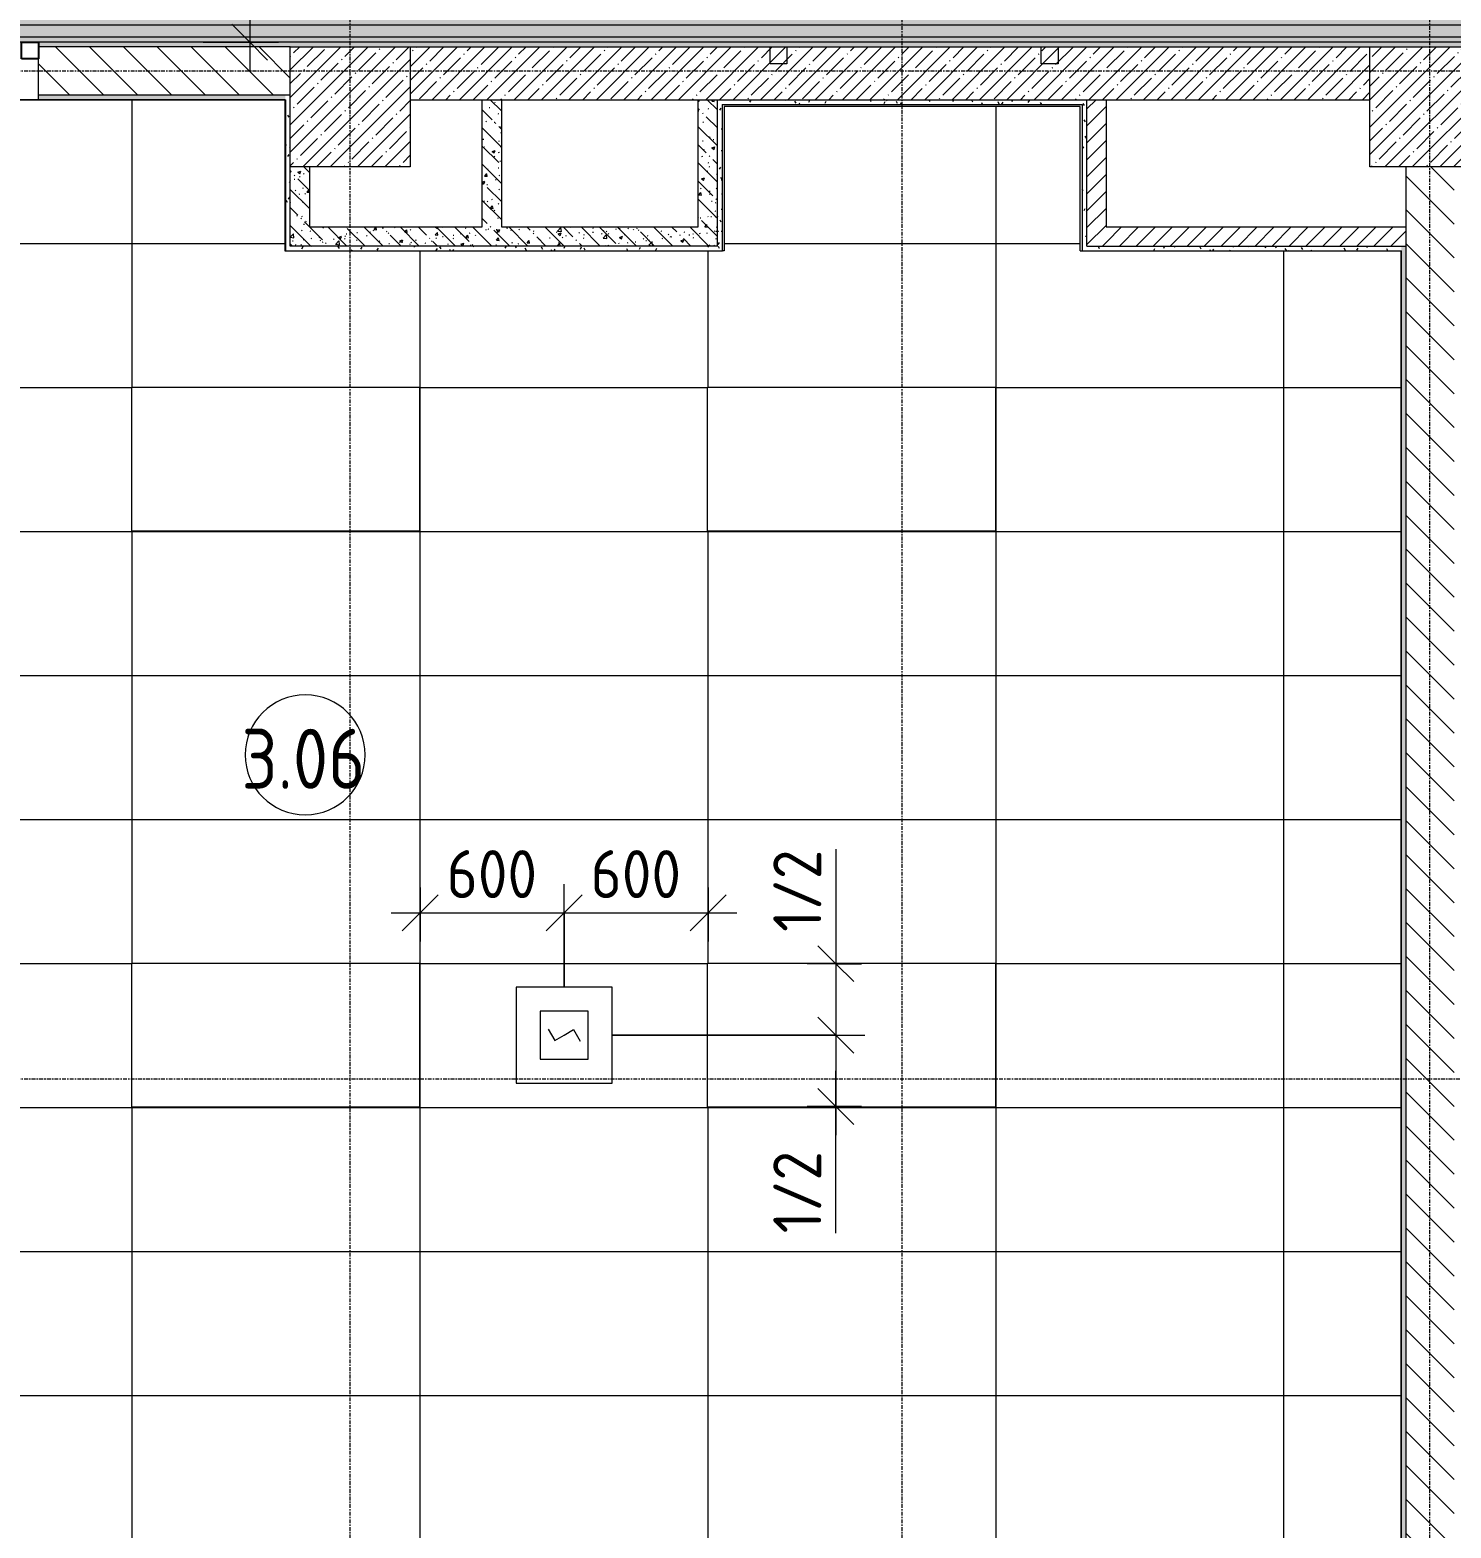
# Model space of a CAD drawing. Header units: millimetres. Extents: x 36059 to 234328, y -8553 to 29000.
# Drawn here: x 50825 to 56748, y 1728 to 7971 of the extents above; entities that cross this region are included whole.
import ezdxf

# ---------------------------------------------------------------- set-up
doc = ezdxf.new("R2010")
doc.units = ezdxf.units.MM
doc.linetypes.add('Осевая', pattern=[31.75, 6.35, -4.7625, 15.875, -4.7625])
for name, color, linetype, lineweight in [('A-ANNO-DIMS', 7, 'Continuous', 9), ('A-ANNO-DIMS-100', 7, 'Continuous', 9), ('A-AREA-IDEN', 7, 'Continuous', 9), ('A-CLNG-PATT', 7, 'Continuous', 9), ('A-GLAZ', 7, 'Continuous', 9), ('A-GLAZ-1', 7, 'Continuous', 13), ('A-GLAZ-CWMG', 7, 'Continuous', 9), ('A-GLAZ-CWMG-1', 7, 'Continuous', 25), ('A-WALL', 7, 'Continuous', 9), ('I-WALL', 7, 'Continuous', 9), ('Q-SPCQ', 7, 'Continuous', 9), ('S-COLS', 7, 'Continuous', 9), ('Оси-2', 7, 'Осевая', 9)]:
    doc.layers.add(name, color=color, linetype=linetype, lineweight=lineweight)
for name, color, linetype, lineweight, true_color in [('A-ANNO-NOTE', 1, 'Continuous', 9, 0xff0000), ('A-CLNG-1', 7, 'Continuous', 9, 0xeaeaea), ('A-WALL-1', 7, 'Continuous', 9, 0x3c3c3c), ('A-WALL-FNSH-1', 7, 'Continuous', 9, 0x3c3c3c), ('I-WALL-1', 7, 'Continuous', 9, 0x535353), ('Q-SPCQ-4', 1, 'Continuous', 9, 0xff0000), ('S-COLS-1', 9, 'Continuous', 9, 0x808080), ('S-COLS-2', 7, 'Continuous', 9, 0x3c3c3c)]:
    doc.layers.add(name, color=color, linetype=linetype, lineweight=lineweight, true_color=true_color)
doc.layers.add('A-CLNG-PATT-1', color=7, linetype='Continuous', lineweight=9, transparency=1)
doc.styles.add('GOST Common', font='GOST_Common.ttf', dxfattribs={"width": 0.9, "height": 250})
doc.styles.add('ISOCPEUR', font='isocpeur.ttf', dxfattribs={"width": 0.9, "height": 250})
doc.styles.add('ISOCPEUR_1', font='isocpeur.ttf', dxfattribs={"width": 0.9, "height": 200})
doc.dimstyles.new('ISO-2_0_0_9К_Средний_округл2', dxfattribs={"dimscale": 304.8, "dimtxt": 199.196235, "dimasz": 0.492126, "dimexe": 0.393701, "dimexo": 0, "dimgap": 0, "dimtad": 1, "dimdec": 0, "dimrnd": 10, "dimzin": 0, "dimdsep": 46, "dimtxsty": 'ISOCPEUR_1', "dimblk1": 'OBLIQUE', "dimblk2": 'OBLIQUE', "dimsah": 1, "dimcen": 0.09, "dimdle": 0.393701, "dimazin": 0, "dimtfac": 1, "dimtdec": 4, "dimtix": 1, "dimtmove": 0, "dimatfit": 3, "dimfxl": 1, "dimtvp": 1, "dimtolj": 1, "dimtzin": 0, "dimarcsym": 2})
doc.dimstyles.new('ISO-2_0_0_9К_Средний_округл2_1', dxfattribs={"dimscale": 304.8, "dimtxt": 199.196235, "dimasz": 0.492126, "dimexe": 0.393701, "dimexo": 0, "dimgap": 0, "dimtad": 1, "dimdec": 0, "dimrnd": 10, "dimzin": 0, "dimdsep": 46, "dimtxsty": 'ISOCPEUR_1', "dimblk1": 'OBLIQUE', "dimblk2": 'OBLIQUE', "dimsah": 1, "dimcen": 0.09, "dimdle": 0.393701, "dimazin": 0, "dimtfac": 1, "dimtdec": 4, "dimtix": 1, "dimtmove": 1, "dimatfit": 3, "dimfxl": 1, "dimtvp": 1, "dimtolj": 1, "dimtzin": 0, "dimarcsym": 2})
doc.dimstyles.new('ISO-2_5_0_9К_БОЛЬШОЙ', dxfattribs={"dimscale": 304.8, "dimtxt": 248.995294, "dimasz": 0.492126, "dimexe": 0.393701, "dimexo": 0.984252, "dimgap": 0, "dimtad": 1, "dimdec": 0, "dimrnd": 10, "dimzin": 0, "dimdsep": 46, "dimtxsty": 'ISOCPEUR', "dimblk1": 'OBLIQUE', "dimblk2": 'OBLIQUE', "dimsah": 1, "dimcen": 0.09, "dimdle": 0.393701, "dimazin": 0, "dimtfac": 1, "dimtdec": 4, "dimtix": 1, "dimtmove": 0, "dimatfit": 3, "dimfxl": 1, "dimtvp": 1, "dimtolj": 1, "dimtzin": 0, "dimarcsym": 2})
pattern_1 = [(135, (0, 0), (-70.71068, -70.71068), [])]
pattern_2 = [(45, (0, 0), (-35.35534, 35.35534), [])]
pattern_3 = [(135, (0, 0), (-75.43415, -75.43415), [106.68, -17.78, 3.556, -17.78]), (135, (0, 75.39), (-75.43415, -75.43415), []), (50, (0, 0), (127.52922, -11.15758), [13.335, -146.685]), (355, (0, 0), (-24.66966, 133.74002), [10.668, -117.348]), (100.451, (10.63, -0.93), (102.85973, 122.58178), [11.333, -124.663]), (46.184, (0, 35.56), (189.75516, -29.43036), [20.002, -220.027]), (96.636, (15.81, 33.1), (166.1822, 173.1996), [17, -186.995]), (351.184, (0, 35.56), (166.1839, 173.1976), [16.002, -176.022]), (21, (17.78, 26.67), (106.13027, -71.58603), [13.335, -146.685]), (326, (17.78, 26.67), (43.26188, 128.93175), [10.668, -117.348]), (71.451, (26.62, 20.7), (149.39198, 57.34505), [11.333, -124.663]), (37.5, (0, 0), (2.16223, 59.188357), [3.353, -112.573, 3.353, -115.773, -117.792]), (37.5, (0, 0), (2.16223, 59.188357), [-235.052, 3.353, -114.44]), (7.5, (0, 0), (46.77386, 70.12615), [3.353, -64.567, 3.353, -109.906, -44.894]), (7.5, (0, 0), (46.77386, 70.12615), [-181.178, 3.353, -41.542]), (327.5, (-39.65, 0), (94.91367, -4.010093), [3.353, -41.097, 3.353, -135.331, -184.023]), (327.5, (-39.65, 0), (94.91367, -4.010093), [-183.134, 3.353, -180.67]), (317.5, (-57.43, 0), (103.69057, 17.79882), [3.353, -54.432, 3.353, -88.748, -130.683]), (317.5, (-57.43, 0), (103.69057, 17.79882), [-149.885, 3.353, -127.33])]
pattern_4 = [(0, (0, 0), (121.92, 30.48), [10.058, -81.382, 10.058, -81.382, -487.68]), (0, (0, 0), (121.92, 30.48), [-182.88, 10.058, -172.822, 10.058, -81.382, -213.36]), (0, (0, 0), (121.92, 30.48), [-457.2, 10.058, -50.902, 10.058, -142.342]), (120, (45.72, 15.24), (-87.356454, 90.345817), [10.058, -81.382, 10.058, -81.382, -487.68]), (120, (45.72, 15.24), (-87.356454, 90.345817), [-182.88, 10.058, -172.822, 10.058, -81.382, -213.36]), (120, (45.72, 15.24), (-87.356454, 90.345817), [-457.2, 10.058, -50.902, 10.058, -142.342]), (240, (60.96, 76.2), (-34.563546, -120.825817), [10.058, -81.382, 10.058, -81.382, -487.68]), (240, (60.96, 76.2), (-34.563546, -120.825817), [-182.88, 10.058, -172.822, 10.058, -81.382, -213.36]), (240, (60.96, 76.2), (-34.563546, -120.825817), [-457.2, 10.058, -50.902, 10.058, -142.342])]

# ---------------------------------------------------------------- blocks, each defined once
blk = doc.blocks.new('BSC_Колонна _Прямоугольная - 500х500-V3-Сводный план потолка 3 этажа в осях 12-23')
at = {"layer": 'S-COLS-1'}
h = blk.add_hatch(dxfattribs=at)
h.set_pattern_fill('FP_4', color=256, style=0, pattern_type=2)
h.set_pattern_definition([(45, (-52160, -7650), (-57.02463, 57.02463), []), (45, (-52102.975, -7650), (-57.02463, 57.02463), [100.806, -20.161, 3.353, -16.808])])
h.paths.add_polyline_path([(-250, -250), (250, -250), (250, 250), (-250, 250)])
at = {"layer": 'S-COLS-2'}
for p, q in [((-250, 250), (250, 250)), ((-250, -250), (-250, 250)), ((250, 250), (250, -250)), ((250, -250), (-250, -250))]:
    blk.add_line(p, q, dxfattribs=at)
blk = doc.blocks.new('BSC_Колонна _Прямоугольная - 500х500-V17-Сводный план потолка 3 этажа в осях 12-23')
at = {"layer": 'S-COLS-1'}
h = blk.add_hatch(dxfattribs=at)
h.set_pattern_fill('FP_26', color=256, style=0, pattern_type=2)
h.set_pattern_definition([(45, (-56660, -7650), (-57.02463, 57.02463), []), (45, (-56602.975, -7650), (-57.02463, 57.02463), [100.806, -20.161, 3.353, -16.808])])
h.paths.add_polyline_path([(-250, -250), (250, -250), (250, 250), (-250, 250)])
at = {"layer": 'S-COLS-2'}
for p, q in [((-250, 250), (250, 250)), ((-250, -250), (-250, 250)), ((250, 250), (250, -250)), ((250, -250), (-250, -250))]:
    blk.add_line(p, q, dxfattribs=at)
blk = doc.blocks.new('Извещатель потолочный - Монтируемые на перекрытии-30356282-Сводный план потолка 3 этажа в осях 12-23')
at = {"layer": 'Q-SPCQ'}
for p, q in [((-300, 300), (-300, -100)), ((100, 300), (-300, 300)), ((100, -100), (100, 300)), ((0, 200), (-200, 200)), ((-200, 200), (-200, 0)), ((0, 0), (0, 200)), ((-122.5, 139), (-74.9, 166.5)), ((-100, 100), (-122.5, 139)), ((-77.5, 61), (-100, 100)), ((-200, 0), (0, 0)), ((-125.1, 33.5), (-77.5, 61)), ((-300, -100), (100, -100))]:
    blk.add_line(p, q, dxfattribs=at)
blk = doc.blocks.new('Прямоугольный импост - 50 x 70 мм-31700031-Сводный план потолка 3 этажа в осях 12-23')
at = {"layer": 'A-GLAZ-CWMG-1'}
for p, q in [((0, 35), (-70, 35)), ((-70, 35), (-70, -35)), ((0, -35), (0, 35)), ((-70, -35), (0, -35))]:
    blk.add_line(p, q, dxfattribs=at)
blk = doc.blocks.new('120_Окно_СКБ_1Ст - 120_Окно_СКБ_1Ст 400х1200 EI30-24228621-Сводный план потолка 3 этажа в осях 12-23')
at = {"layer": 'A-GLAZ-1'}
for p, q in [((-600, 40), (-600, 110)), ((-600, 110), (-530, 110)), ((-530, 110), (-530, 40)), ((530, 40), (530, 110)), ((530, 110), (600, 110)), ((600, 110), (600, 40)), ((-530, 40), (-600, 40)), ((600, 40), (530, 40))]:
    blk.add_line(p, q, dxfattribs=at)
blk = doc.blocks.new('Марка_Помещения - Номер-25198446-Сводный план потолка 3 этажа в осях 12-23')
at = {"layer": 'A-AREA-IDEN'}
for start, end in [(360, 180), (180, 360)]:
    blk.add_arc((0, 0), 2.5, start, end, dxfattribs=at)
blk = doc.blocks.new('DIMBLOCK60-Сводный план потолка 3 этажа в осях 12-23')
at = {"layer": 'A-ANNO-DIMS-100', "lineweight": 20}
for p, q in [((51740.7, 9399.5), (51665.7, 9474.5)), ((51740.7, 9399.5), (51815.7, 9324.5)), ((51740.7, 7920), (51665.7, 7995)), ((51740.7, 7920), (51815.7, 7845))]:
    blk.add_line(p, q, dxfattribs=at)
at = {"layer": 'A-ANNO-DIMS-100'}
for p, q in [((51659, 9399.5), (51860.7, 9399.5)), ((51740.7, 9399.5), (51659, 9399.5)), ((51740.7, 9399.5), (51740.7, 7800)), ((51546.8, 7920), (51860.7, 7920)), ((51740.7, 7920), (51546.8, 7920))]:
    blk.add_line(p, q, dxfattribs=at)
at = {"layer": 'A-ANNO-DIMS-100', "color": 0, "insert": (51414.1, 8444.3), "char_height": 250, "width": 517.144, "attachment_point": 1, "rotation": 90, "line_spacing_factor": 1.149209, "style": 'ISOCPEUR'}
blk.add_mtext('1/2', dxfattribs=at)
blk = doc.blocks.new('_Oblique')
at = {"color": 0, "linetype": 'ByBlock', "lineweight": -2}
blk.add_line((-0.5, -0.5), (0.5, 0.5), dxfattribs=at)
blk = doc.blocks.new('DIMBLOCK72-Сводный план потолка 3 этажа в осях 12-23')
at = {"layer": 'A-ANNO-DIMS-100'}
for p, q in [((52451, 4397.5), (52451, 4171.4)), ((52451, 4291.4), (52451, 4397.5)), ((53051, 3982), (53051, 4411.4)), ((52331, 4291.4), (53051, 4291.4)), ((53051, 4291.4), (53051, 3982))]:
    blk.add_line(p, q, dxfattribs=at)
at = {"layer": 'A-ANNO-DIMS-100', "lineweight": 20}
for p, q in [((52451, 4291.4), (52526, 4366.4)), ((53051, 4291.4), (53126, 4366.4)), ((52451, 4291.4), (52376, 4216.4)), ((53051, 4291.4), (52976, 4216.4))]:
    blk.add_line(p, q, dxfattribs=at)
at = {"layer": 'A-ANNO-DIMS-100', "color": 0, "insert": (52561.4, 4552.7), "char_height": 200, "width": 455.087, "attachment_point": 1, "line_spacing_factor": 1.149209, "style": 'ISOCPEUR_1'}
blk.add_mtext('600', dxfattribs=at)
blk = doc.blocks.new('DIMBLOCK73-Сводный план потолка 3 этажа в осях 12-23')
at = {"layer": 'A-ANNO-DIMS-100'}
for p, q in [((53051, 3982), (53051, 4411.4)), ((53651, 4397.5), (53651, 4171.4)), ((53651, 4291.4), (53651, 4397.5)), ((53051, 4291.4), (53771, 4291.4)), ((53051, 4291.4), (53051, 3982))]:
    blk.add_line(p, q, dxfattribs=at)
at = {"layer": 'A-ANNO-DIMS-100', "lineweight": 20}
for p, q in [((53051, 4291.4), (53126, 4366.4)), ((53651, 4291.4), (53726, 4366.4)), ((53051, 4291.4), (52976, 4216.4)), ((53651, 4291.4), (53576, 4216.4))]:
    blk.add_line(p, q, dxfattribs=at)
at = {"layer": 'A-ANNO-DIMS-100', "color": 0, "insert": (53161.4, 4552.7), "char_height": 200, "width": 455.087, "attachment_point": 1, "line_spacing_factor": 1.149209, "style": 'ISOCPEUR_1'}
blk.add_mtext('600', dxfattribs=at)
blk = doc.blocks.new('DIMBLOCK74-Сводный план потолка 3 этажа в осях 12-23')
at = {"layer": 'A-ANNO-DIMS-100'}
for p, q in [((54184.3, 4556.8), (54184.3, 4112.1)), ((54184.3, 4199.5), (54184.3, 3782)), ((54290.4, 4079.5), (54064.3, 4079.5)), ((54184.3, 4112.1), (54184.3, 3930.8)), ((54184.3, 4079.5), (54290.4, 4079.5)), ((53251, 3782), (54304.3, 3782)), ((54184.3, 3782), (53251, 3782))]:
    blk.add_line(p, q, dxfattribs=at)
at = {"layer": 'A-ANNO-DIMS-100', "lineweight": 20}
for p, q in [((54184.3, 4079.5), (54109.3, 4154.5)), ((54184.3, 4079.5), (54259.3, 4004.5)), ((54184.3, 3782), (54109.3, 3857)), ((54184.3, 3782), (54259.3, 3707))]:
    blk.add_line(p, q, dxfattribs=at)
at = {"layer": 'A-ANNO-DIMS-100', "color": 0, "insert": (53923.1, 4212.1), "char_height": 200, "width": 413.715, "attachment_point": 1, "rotation": 90, "line_spacing_factor": 1.149209, "style": 'ISOCPEUR_1'}
blk.add_mtext('1/2', dxfattribs=at)
blk = doc.blocks.new('DIMBLOCK75-Сводный план потолка 3 этажа в осях 12-23')
at = {"layer": 'A-ANNO-DIMS-100', "lineweight": 20}
for p, q in [((54184.3, 3782), (54109.3, 3857)), ((54184.3, 3782), (54259.3, 3707)), ((54184.3, 3484.5), (54109.3, 3559.5)), ((54184.3, 3484.5), (54259.3, 3409.5))]:
    blk.add_line(p, q, dxfattribs=at)
at = {"layer": 'A-ANNO-DIMS-100'}
for p, q in [((53251, 3782), (54304.3, 3782)), ((54184.3, 3782), (53251, 3782)), ((54184.3, 3782), (54184.3, 3364.5)), ((54184.3, 3400.8), (54184.3, 3633.3)), ((54290.4, 3484.5), (54064.3, 3484.5)), ((54184.3, 3484.5), (54290.4, 3484.5)), ((54184.3, 2956), (54184.3, 3400.8))]:
    blk.add_line(p, q, dxfattribs=at)
at = {"layer": 'A-ANNO-DIMS-100', "color": 0, "insert": (53923.1, 2956), "char_height": 200, "width": 413.715, "attachment_point": 1, "rotation": 90, "line_spacing_factor": 1.149209, "style": 'ISOCPEUR_1'}
blk.add_mtext('1/2', dxfattribs=at)

msp = doc.modelspace()

# ---------------------------------------------------------------- hatches: boundary and pattern name
at = {"layer": 'A-CLNG-PATT'}
h = msp.add_hatch(dxfattribs=at)
h.set_pattern_fill('FP_73', color=256, style=0, pattern_type=2)
h.set_pattern_definition([(0, (57110, 9792.5), (0, -50), [])])
h.paths.add_polyline_path([(74079, 7921), (74079, 8301), (75459, 8301), (75459, 10879.5), (74019.7, 10879.5), (74019.7, 10869), (70153.5, 10869), (70153.5, 10879.5), (70151, 10879.5), (70151, 10869), (66296, 10869), (66296, 10879.5), (61939, 10879.5), (61939, 11349), (61381, 11349), (61381, 10879), (42401, 10879), (42401, 10209), (38761, 10209), (38761, 7921), (68010, 7921), (68010, 7940), (68110, 7940), (68110, 7921), (68760, 7921), (68760, 7940), (68860, 7940), (68860, 7921), (73204.2, 7921)])
h.paths.add_polyline_path([(38945.9, 8867), (38899.1, 8878.5), (38856.4, 8900.9), (38820.3, 8932.9), (38792.9, 8972.6), (38775.8, 9017.6), (38770, 9065.5), (38775.8, 9113.4), (38792.9, 9158.4), (38820.3, 9198.1), (38856.4, 9230.1), (38899.1, 9252.5), (38945.9, 9264), (38994.1, 9264), (39040.9, 9252.5), (39083.6, 9230.1), (39119.7, 9198.1), (39147.1, 9158.4), (39164.2, 9113.4), (39170, 9065.5), (39164.2, 9017.6), (39147.1, 8972.6), (39119.7, 8932.9), (39083.6, 8900.9), (39040.9, 8878.5), (38991.1, 8867)])
h = msp.add_hatch(dxfattribs=at)
h.set_pattern_fill('FP_76', color=256, style=0, pattern_type=2)
h.set_pattern_definition([(0, (47651, 6479.5), (0, 600), []), (90, (47651, 6479.5), (-1200, 7e-14), [])])
h.paths.add_polyline_path([(56388, 421), (56540.7, 421), (56539.7, 7049), (55202, 7050), (55202, 7652), (53718, 7652), (53718, 7050), (51890, 7050), (51890, 7680), (47930, 7680), (47930, 7380), (47650, 7380), (47650, 421), (55733.7, 421)])
h.paths.add_polyline_path([(54849, 1082), (53649, 1082), (53649, 1682.2), (54849, 1682.2), (54849, 1116.3)])
h.paths.add_polyline_path([(51249, 1082), (51249, 1682.2), (52449, 1682.2), (52449, 1082), (51366.1, 1082)])
h.paths.add_polyline_path([(50049, 1082), (48849, 1082), (48849, 1682.2), (50049, 1682.2), (50049, 1116.3)])
h.paths.add_polyline_path([(53649, 3482), (53649, 4082.2), (54849, 4082.2), (54849, 3482)])
h.paths.add_polyline_path([(51249, 3482), (51249, 4082.2), (52449, 4082.2), (52449, 3482)])
h.paths.add_polyline_path([(50049, 3482), (48849, 3482), (48849, 4082.2), (50049, 4082.2)])
h.paths.add_polyline_path([(53649, 5882), (53649, 6482.2), (54849, 6482.2), (54849, 5882)])
h.paths.add_polyline_path([(52449, 5882), (51249, 5882), (51249, 6482.2), (52449, 6482.2)])
h.paths.add_polyline_path([(49910.2, 5882), (48849, 5882), (48849, 6482.2), (50049, 6482.2), (50049, 5882)])
at = {"layer": 'A-CLNG-PATT-1'}
h = msp.add_hatch(color=256, dxfattribs=at)
h.paths.add_polyline_path([(74079, 7921), (74079, 8301), (75459, 8301), (75459, 10879.5), (74019.7, 10879.5), (74019.7, 10869), (70153.5, 10869), (70153.5, 10879.5), (70151, 10879.5), (70151, 10869), (66296, 10869), (66296, 10879.5), (61939, 10879.5), (61939, 11349), (61381, 11349), (61381, 10879), (42401, 10879), (42401, 10209), (38761, 10209), (38761, 7921), (68010, 7921), (68010, 7940), (68110, 7940), (68110, 7921), (68760, 7921), (68760, 7940), (68860, 7940), (68860, 7921), (73204.2, 7921)])
h.paths.add_polyline_path([(38945.9, 8867), (38899.1, 8878.5), (38856.4, 8900.9), (38820.3, 8932.9), (38792.9, 8972.6), (38775.8, 9017.6), (38770, 9065.5), (38775.8, 9113.4), (38792.9, 9158.4), (38820.3, 9198.1), (38856.4, 9230.1), (38899.1, 9252.5), (38945.9, 9264), (38994.1, 9264), (39040.9, 9252.5), (39083.6, 9230.1), (39119.7, 9198.1), (39147.1, 9158.4), (39164.2, 9113.4), (39170, 9065.5), (39164.2, 9017.6), (39147.1, 8972.6), (39119.7, 8932.9), (39083.6, 8900.9), (39040.9, 8878.5), (38991.1, 8867)])
at = {"layer": 'I-WALL'}
h = msp.add_hatch(dxfattribs=at)
h.set_pattern_fill('FP_65', color=256, style=0, pattern_type=2)
h.set_pattern_definition(pattern_4)
h.paths.add_polyline_path([(74100, 7900), (74100, 7920), (73705, 7920), (73705, 7900)])
h.paths.add_polyline_path([(71748.3, 7900), (72305, 7900), (72305, 7920), (71660, 7920), (71660, 7900)])
h.paths.add_polyline_path([(70292.4, 7900), (70710, 7900), (70710, 7920), (69360, 7920), (69360, 7900)])
h.paths.add_polyline_path([(68260, 7900), (68260, 7920), (66860, 7920), (66860, 7900), (68110, 7900)])
h.paths.add_polyline_path([(65910, 7900), (65910, 7920), (60470, 7920), (60470, 7900), (65410, 7900)])
h.paths.add_polyline_path([(57970, 7900), (57970, 7920), (50859.9, 7920), (50859.9, 7900), (57189.6, 7900)])
h.paths.add_polyline_path([(48359.9, 7900), (48359.9, 7920), (42130, 7920), (42130, 7900), (47910, 7900)])
h.paths.add_polyline_path([(39630, 7900), (39630, 7920), (38760, 7920), (38760, 7900), (39040, 7900)])
h = msp.add_hatch(dxfattribs=at)
h.set_pattern_fill('FP_21', color=256, style=0, pattern_type=2)
h.set_pattern_definition(pattern_1)
h.paths.add_polyline_path([(51910, 7700), (51910, 7900), (50860, 7900), (50860, 7700), (51890, 7700)])
h.paths.add_polyline_path([(47930, 7700), (48360, 7700), (48360, 7900), (47910, 7900), (47910, 7700)])
h = msp.add_hatch(dxfattribs=at)
h.set_pattern_fill('FP_17', color=256, style=0, pattern_type=2)
h.set_pattern_definition([(45, (0, 0), (-57.02463, 57.02463), []), (45, (57.025, 0), (-57.02463, 57.02463), [100.806, -20.161, 3.353, -16.808])])
h.paths.add_polyline_path([(56410, 7680), (56410, 7900), (52410, 7900), (52410, 7680), (55733.7, 7680)])
h = msp.add_hatch(dxfattribs=at)
h.set_pattern_fill('FP_65', color=256, style=0, pattern_type=2)
h.set_pattern_definition(pattern_4)
h.paths.add_polyline_path([(51890, 7680), (51890, 7700), (50860, 7700), (50860, 7680), (51366.1, 7680)])
h.paths.add_polyline_path([(48360, 7680), (48360, 7700), (47930, 7700), (47931, 7680)])
h = msp.add_hatch(dxfattribs=at)
h.set_pattern_fill('FP_65', color=256, style=0, pattern_type=2)
h.set_pattern_definition(pattern_4)
h.paths.add_polyline_path([(51910, 7070), (51910, 7700), (51890, 7700), (51890, 7070)])
h = msp.add_hatch(dxfattribs=at)
h.set_pattern_fill('FP_24', color=256, style=0, pattern_type=2)
h.set_pattern_definition(pattern_3)
h.paths.add_polyline_path([(52790, 7150), (52790, 7680), (52710, 7680), (52710, 7150)])
h = msp.add_hatch(dxfattribs=at)
h.set_pattern_fill('FP_24', color=256, style=0, pattern_type=2)
h.set_pattern_definition(pattern_3)
h.paths.add_polyline_path([(53610, 7150), (53690, 7150), (53690, 7680), (53610, 7680)])
h = msp.add_hatch(dxfattribs=at)
h.set_pattern_fill('FP_65', color=256, style=0, pattern_type=2)
h.set_pattern_definition(pattern_4)
h.paths.add_polyline_path([(55210, 7660), (55210, 7680), (53690, 7680), (53690, 7660), (54277.8, 7660)])
h = msp.add_hatch(dxfattribs=at)
h.set_pattern_fill('FP_65', color=256, style=0, pattern_type=2)
h.set_pattern_definition(pattern_4)
h.paths.add_polyline_path([(55230, 7070), (55230, 7680), (55210, 7680), (55210, 7070)])
h = msp.add_hatch(dxfattribs=at)
h.set_pattern_fill('FP_33', color=256, style=0, pattern_type=2)
h.set_pattern_definition(pattern_2)
h.paths.add_polyline_path([(55230, 7070), (55310, 7070), (55310, 7680), (55230, 7680), (55230, 7377.5)])
h = msp.add_hatch(dxfattribs=at)
h.set_pattern_fill('FP_65', color=256, style=0, pattern_type=2)
h.set_pattern_definition(pattern_4)
h.paths.add_polyline_path([(53710, 7050), (53710, 7660), (53690, 7660), (53690, 7050)])
h = msp.add_hatch(dxfattribs=at)
h.set_pattern_fill('FP_24', color=256, style=0, pattern_type=2)
h.set_pattern_definition(pattern_3)
h.paths.add_polyline_path([(51990, 7150), (51990, 7400), (51910, 7400), (51910, 7150)])
h = msp.add_hatch(dxfattribs=at)
h.set_pattern_fill('FP_21', color=256, style=0, pattern_type=2)
h.set_pattern_definition(pattern_1)
h.paths.add_polyline_path([(56760.7, 400), (56760.7, 7400), (56560.7, 7400), (56560.7, 400)])
h = msp.add_hatch(dxfattribs=at)
h.set_pattern_fill('FP_24', color=256, style=0, pattern_type=2)
h.set_pattern_definition(pattern_3)
h.paths.add_polyline_path([(53690, 7070), (53690, 7150), (51910, 7150), (51910, 7070), (52821.9, 7070)])
h = msp.add_hatch(dxfattribs=at)
h.set_pattern_fill('FP_33', color=256, style=0, pattern_type=2)
h.set_pattern_definition(pattern_2)
h.paths.add_polyline_path([(56560.7, 7070), (56560.7, 7150), (55310, 7150), (55310, 7070), (56540.7, 7070)])
h = msp.add_hatch(dxfattribs=at)
h.set_pattern_fill('FP_65', color=256, style=0, pattern_type=2)
h.set_pattern_definition(pattern_4)
h.paths.add_polyline_path([(53690, 7050), (53690, 7070), (51890, 7070), (51890, 7050), (52821.9, 7050)])
h = msp.add_hatch(dxfattribs=at)
h.set_pattern_fill('FP_65', color=256, style=0, pattern_type=2)
h.set_pattern_definition(pattern_4)
h.paths.add_polyline_path([(56540.7, 7050), (56540.7, 7070), (55210, 7070), (55210, 7050), (55733.7, 7050)])
h = msp.add_hatch(dxfattribs=at)
h.set_pattern_fill('FP_65', color=256, style=0, pattern_type=2)
h.set_pattern_definition(pattern_4)
h.paths.add_polyline_path([(56560.7, 420), (56560.7, 7070), (56540.7, 7070), (56540.7, 420)])

# ---------------------------------------------------------------- linework, layer by layer
at = {"layer": 'A-ANNO-NOTE'}
for p, q in [((51249, 5882), (51249, 6482)), ((51249, 6482), (52449, 6482)), ((52449, 6482), (52449, 5882)), ((53649, 5882), (53649, 6482)), ((53649, 6482), (54849, 6482)), ((54849, 6482), (54849, 5882)), ((52449, 5882), (51249, 5882)), ((54849, 5882), (53649, 5882)), ((51249, 3482), (51249, 4082)), ((51249, 4082), (52449, 4082)), ((52449, 4082), (52449, 3482)), ((53649, 3482), (53649, 4082)), ((53649, 4082), (54849, 4082)), ((54849, 4082), (54849, 3482)), ((52449, 3482), (51249, 3482)), ((54849, 3482), (53649, 3482))]:
    msp.add_line(p, q, dxfattribs=at)
at = {"layer": 'A-CLNG-1'}
for p, q in [((38761, 7921), (66860, 7921)), ((56540.7, 7049), (55210, 7049)), ((51249, 5882), (51249, 6482.2)), ((51249, 6482.2), (52449, 6482.2)), ((52449, 6482.2), (52449, 5882)), ((53649, 5882), (53649, 6482.2)), ((53649, 6482.2), (54849, 6482.2)), ((54849, 6482.2), (54849, 5882)), ((52449, 5882), (51249, 5882)), ((54849, 5882), (53649, 5882)), ((51249, 3482), (51249, 4082.2)), ((51249, 4082.2), (52449, 4082.2)), ((52449, 4082.2), (52449, 3482)), ((53649, 3482), (53649, 4082.2)), ((53649, 4082.2), (54849, 4082.2)), ((54849, 4082.2), (54849, 3482)), ((52449, 3482), (51249, 3482)), ((54849, 3482), (53649, 3482))]:
    msp.add_line(p, q, dxfattribs=at)
at = {"layer": 'A-WALL'}
for p, q in [((52410, 7900), (56410, 7900)), ((50860, 7700), (51910, 7700)), ((51889, 7679), (51890, 7679)), ((51890, 7680), (51890, 7050)), ((52410, 7680), (56410, 7680)), ((53690, 7070), (53690, 7680)), ((53710, 7660), (55210, 7660)), ((55210, 7660), (55210, 7050)), ((51910, 7070), (51910, 7400)), ((56560.7, 400), (56560.7, 7400)), ((55230, 7070), (56560.7, 7070)), ((56540.7, 420), (56540.7, 7050))]:
    msp.add_line(p, q, dxfattribs=at)
at = {"layer": 'A-WALL-1'}
for p, q in [((50859.9, 7900), (50859.9, 7920)), ((50859.9, 7920), (50860, 7920)), ((51910, 7900), (50859.9, 7900)), ((50860, 7680), (50860, 7900)), ((52710, 7150), (52710, 7680)), ((52790, 7680), (52790, 7150)), ((53610, 7150), (53610, 7680)), ((55230, 7070), (55230, 7680)), ((55310, 7680), (55310, 7150)), ((53710, 7660), (53710, 7050)), ((51990, 7400), (51990, 7150)), ((51990, 7150), (52710, 7150)), ((52790, 7150), (53610, 7150)), ((55310, 7150), (56560.7, 7150)), ((53690, 7070), (51910, 7070)), ((53711, 7050), (53710, 7050))]:
    msp.add_line(p, q, dxfattribs=at)
at = {"layer": 'A-WALL-FNSH-1'}
for p, q in [((50860, 7920), (50860, 7921)), ((57970, 7920), (50860, 7920)), ((51889, 7679), (47931, 7679)), ((50860, 7680), (51890, 7680)), ((51889, 7049), (51889, 7679)), ((55202, 7652), (53718, 7652)), ((53718, 7652), (53718, 7050)), ((55202, 7050), (55202, 7652)), ((53711, 7049), (51889, 7049)), ((51890, 7050), (53710, 7050)), ((53711, 7050), (53711, 7049)), ((53718, 7050), (53711, 7050)), ((55202, 7050), (56540.7, 7050)), ((55210, 7050), (55210, 7049)), ((56539.7, 421), (56539.7, 7049))]:
    msp.add_line(p, q, dxfattribs=at)
at = {"layer": 'I-WALL-1'}
for p, q in [((53910, 7920), (53910, 7921)), ((55110, 7921), (55110, 7920)), ((48360, 7680), (50860, 7680)), ((55210, 7049), (55209, 7049))]:
    msp.add_line(p, q, dxfattribs=at)
at = {"layer": 'Оси-2'}
for p, q in [((52160, 593.7), (52160, 24898.1)), ((54460, 593.7), (54460, 24898.1)), ((56660, 593.7), (56660, 24898.1)), ((39359.2, 7800), (82200, 7800)), ((39359.2, 3600), (82200, 3600))]:
    msp.add_line(p, q, dxfattribs=at)

# ---------------------------------------------------------------- block references
at = {"layer": 'A-AREA-IDEN', "xscale": 99.99999999999993, "yscale": 99.99999999999993, "zscale": 99.99999999999993}
msp.add_blockref('Марка_Помещения - Номер-25198446-Сводный план потолка 3 этажа в осях 12-23', (51972.2, 4949.7), dxfattribs=at)
at = {"layer": 'A-GLAZ'}
msp.add_blockref('120_Окно_СКБ_1Ст - 120_Окно_СКБ_1Ст 400х1200 EI30-24228621-Сводный план потолка 3 этажа в осях 12-23', (54510, 7790), dxfattribs=at)
at = {"layer": 'A-GLAZ-CWMG', "extrusion": (0, 0, -1), "rotation": 180}
msp.add_blockref('Прямоугольный импост - 50 x 70 мм-31700031-Сводный план потолка 3 этажа в осях 12-23', (-50860, 7885), dxfattribs=at)
at = {"layer": 'Q-SPCQ-4', "rotation": 270.0000000000001}
msp.add_blockref('Извещатель потолочный - Монтируемые на перекрытии-30356282-Сводный план потолка 3 этажа в осях 12-23', (52951, 3682), dxfattribs=at)
at = {"layer": 'S-COLS'}
for name, p in [('BSC_Колонна _Прямоугольная - 500х500-V3-Сводный план потолка 3 этажа в осях 12-23', (52160, 7650)), ('BSC_Колонна _Прямоугольная - 500х500-V17-Сводный план потолка 3 этажа в осях 12-23', (56660, 7650))]:
    msp.add_blockref(name, p, dxfattribs=at)

# ---------------------------------------------------------------- texts
at = {"layer": 'A-AREA-IDEN', "insert": (51706.5, 5058.3), "char_height": 250, "width": 663.797, "attachment_point": 1, "style": 'GOST Common'}
msp.add_mtext('3.06', dxfattribs=at)

# ---------------------------------------------------------------- dimensions: what is measured, and where the dimension line sits
at = {"layer": 'A-ANNO-DIMS'}
dim = msp.add_linear_dim(base=(51740.7, 7920), p1=(51959, 9399.5), p2=(51846.8, 7920), angle=90, text='1/2', dimstyle='ISO-2_5_0_9К_БОЛЬШОЙ', override={"dimpost": '<>', "dimfxl": 1483.750573}, dxfattribs=at)
dim.commit()
dim.dimension.update_dxf_attribs({"geometry": 'DIMBLOCK60-Сводный план потолка 3 этажа в осях 12-23', "text_midpoint": (51615.7, 8659.8)})
for base, p1, p2, picture, middle in [((54184.3, 3782), (54290.4, 4079.5), (53251, 3782), 'DIMBLOCK74-Сводный план потолка 3 этажа в осях 12-23', (54056.4, 4418.9)), ((54184.3, 3484.5), (53251, 3782), (54290.4, 3484.5), 'DIMBLOCK75-Сводный план потолка 3 этажа в осях 12-23', (54056.4, 3162.8))]:
    dim = msp.add_linear_dim(base=base, p1=p1, p2=p2, angle=90, text='1/2', dimstyle='ISO-2_0_0_9К_Средний_округл2_1', override={"dimpost": '<>', "dimfxl": 1081.146082}, dxfattribs=at)
    dim.commit()
    dim.dimension.update_dxf_attribs({"geometry": picture, "text_midpoint": middle, "dimtype": 160, "text_rotation": 90})
for base, p1, p2, picture, middle in [((53051, 4291.4), (52451, 4397.5), (53051, 3982), 'DIMBLOCK72-Сводный план потолка 3 этажа в осях 12-23', (52751, 4391.4)), ((53651, 4291.4), (53051, 3982), (53651, 4397.5), 'DIMBLOCK73-Сводный план потолка 3 этажа в осях 12-23', (53351, 4391.4))]:
    dim = msp.add_linear_dim(base=base, p1=p1, p2=p2, dimstyle='ISO-2_0_0_9К_Средний_округл2', override={"dimpost": '<>', "dimfxl": 729.798824}, dxfattribs=at)
    dim.commit()
    dim.dimension.update_dxf_attribs({"geometry": picture, "text_midpoint": middle})

doc.saveas('drawing.dxf')
